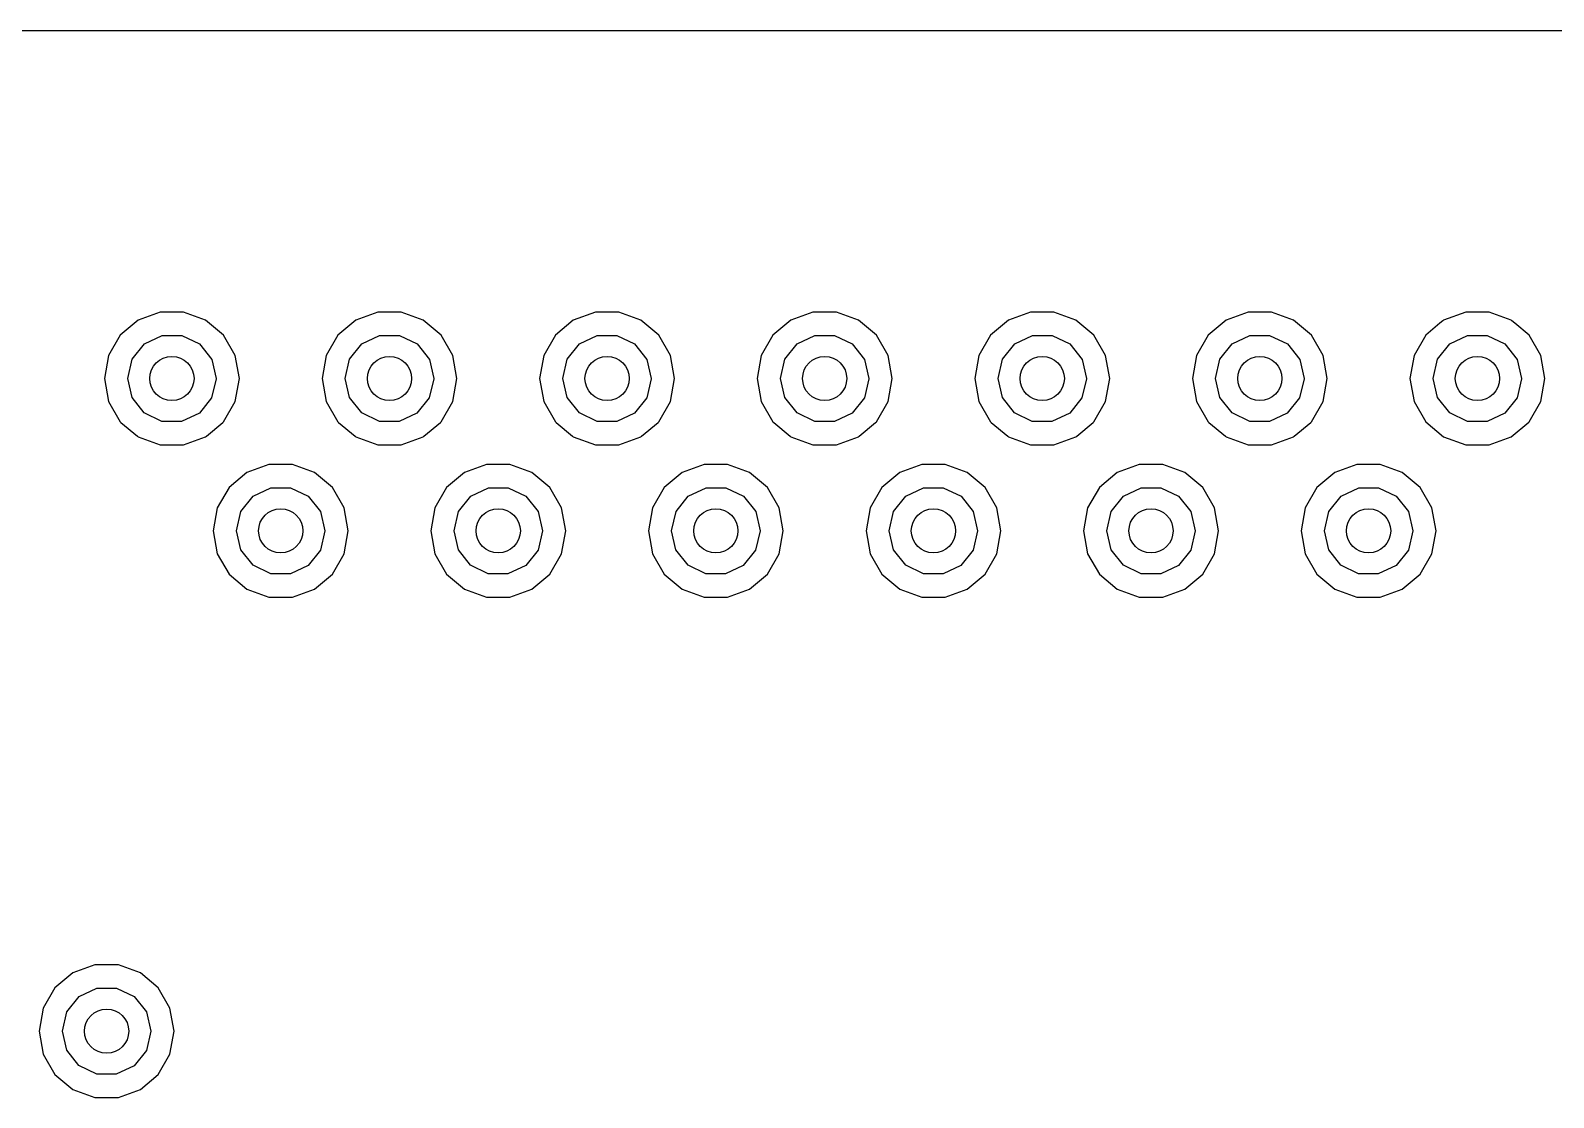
# Model space of a CAD drawing. Extents: x 2.01 to 4.77, y -4.11 to -1.35.
# Drawn here: x 3.3602 to 3.6358, y -1.8388 to -1.6457 of the extents above; entities that cross this region are included whole.
import ezdxf

# ---------------------------------------------------------------- set-up
doc = ezdxf.new("R2010")
doc.units = 0
doc.header["$MEASUREMENT"] = 0
doc.layers.add('BLACK', color=7, linetype='CONTINUOUS')

msp = doc.modelspace()

# ---------------------------------------------------------------- linework, layer by layer
at = {"layer": 'BLACK', "linetype": 'CONTINUOUS'}
for p, q in [((3.33682, -1.64567), (3.79421, -1.64567)), ((3.38371, -1.69664), (3.37972, -1.69809)), ((3.38795, -1.69664), (3.38371, -1.69664)), ((3.39193, -1.69809), (3.38795, -1.69664)), ((3.42308, -1.69664), (3.41909, -1.69809)), ((3.42732, -1.69664), (3.42308, -1.69664)), ((3.4313, -1.69809), (3.42732, -1.69664)), ((3.46245, -1.69664), (3.45846, -1.69809)), ((3.46669, -1.69664), (3.46245, -1.69664)), ((3.47067, -1.69809), (3.46669, -1.69664)), ((3.50182, -1.69664), (3.49783, -1.69809)), ((3.50606, -1.69664), (3.50182, -1.69664)), ((3.51004, -1.69809), (3.50606, -1.69664)), ((3.54119, -1.69664), (3.5372, -1.69809)), ((3.54543, -1.69664), (3.54119, -1.69664)), ((3.54941, -1.69809), (3.54543, -1.69664)), ((3.58056, -1.69664), (3.57657, -1.69809)), ((3.5848, -1.69664), (3.58056, -1.69664)), ((3.58878, -1.69809), (3.5848, -1.69664)), ((3.61993, -1.69664), (3.61594, -1.69809)), ((3.62417, -1.69664), (3.61993, -1.69664)), ((3.62815, -1.69809), (3.62417, -1.69664)), ((3.37972, -1.69809), (3.37648, -1.70082)), ((3.39518, -1.70082), (3.39193, -1.69809)), ((3.41909, -1.69809), (3.41585, -1.70082)), ((3.43455, -1.70082), (3.4313, -1.69809)), ((3.45846, -1.69809), (3.45522, -1.70082)), ((3.47392, -1.70082), (3.47067, -1.69809)), ((3.49783, -1.69809), (3.49459, -1.70082)), ((3.51329, -1.70082), (3.51004, -1.69809)), ((3.5372, -1.69809), (3.53396, -1.70082)), ((3.55266, -1.70082), (3.54941, -1.69809)), ((3.57657, -1.69809), (3.57333, -1.70082)), ((3.59203, -1.70082), (3.58878, -1.69809)), ((3.61527, -1.69866), (3.6127, -1.70082)), ((3.61581, -1.6982), (3.61527, -1.69866)), ((3.61594, -1.69809), (3.61581, -1.6982)), ((3.62828, -1.6982), (3.62815, -1.69809)), ((3.62883, -1.69866), (3.62828, -1.6982)), ((3.6314, -1.70082), (3.62883, -1.69866)), ((3.37648, -1.70082), (3.37436, -1.70449)), ((3.37862, -1.70518), (3.38085, -1.7024)), ((3.38085, -1.7024), (3.38405, -1.70086)), ((3.38405, -1.70086), (3.38761, -1.70086)), ((3.38761, -1.70086), (3.39082, -1.70241)), ((3.39082, -1.70241), (3.39304, -1.70519)), ((3.3973, -1.70449), (3.39518, -1.70082)), ((3.41585, -1.70082), (3.41373, -1.70449)), ((3.41799, -1.70518), (3.42022, -1.7024)), ((3.42022, -1.7024), (3.42342, -1.70086)), ((3.42342, -1.70086), (3.42698, -1.70086)), ((3.42698, -1.70086), (3.43019, -1.70241)), ((3.43019, -1.70241), (3.43241, -1.70519)), ((3.43667, -1.70449), (3.43455, -1.70082)), ((3.45522, -1.70082), (3.4531, -1.70449)), ((3.45736, -1.70518), (3.45959, -1.7024)), ((3.45959, -1.7024), (3.46279, -1.70086)), ((3.46279, -1.70086), (3.46635, -1.70086)), ((3.46635, -1.70086), (3.46956, -1.70241)), ((3.46956, -1.70241), (3.47178, -1.70519)), ((3.47604, -1.70449), (3.47392, -1.70082)), ((3.49459, -1.70082), (3.49247, -1.70449)), ((3.49673, -1.70518), (3.49896, -1.7024)), ((3.49896, -1.7024), (3.50216, -1.70086)), ((3.50216, -1.70086), (3.50572, -1.70086)), ((3.50572, -1.70086), (3.50893, -1.70241)), ((3.50893, -1.70241), (3.51115, -1.70519)), ((3.51541, -1.70449), (3.51329, -1.70082)), ((3.53396, -1.70082), (3.53184, -1.70449)), ((3.5361, -1.70518), (3.53833, -1.7024)), ((3.53833, -1.7024), (3.54153, -1.70086)), ((3.54153, -1.70086), (3.54509, -1.70086)), ((3.54509, -1.70086), (3.5483, -1.70241)), ((3.5483, -1.70241), (3.55052, -1.70519)), ((3.55478, -1.70449), (3.55266, -1.70082)), ((3.57333, -1.70082), (3.57121, -1.70449)), ((3.57547, -1.70518), (3.5777, -1.7024)), ((3.5777, -1.7024), (3.5809, -1.70086)), ((3.5809, -1.70086), (3.58446, -1.70086)), ((3.58446, -1.70086), (3.58767, -1.70241)), ((3.58767, -1.70241), (3.58989, -1.70519)), ((3.59415, -1.70449), (3.59203, -1.70082)), ((3.6127, -1.70082), (3.61058, -1.70449)), ((3.61484, -1.70518), (3.61707, -1.7024)), ((3.61707, -1.7024), (3.62027, -1.70086)), ((3.62027, -1.70086), (3.62383, -1.70086)), ((3.62383, -1.70086), (3.62704, -1.70241)), ((3.62704, -1.70241), (3.62926, -1.70519)), ((3.63352, -1.70449), (3.6314, -1.70082)), ((3.37436, -1.70449), (3.37362, -1.70866)), ((3.37783, -1.70865), (3.37862, -1.70518)), ((3.39304, -1.70519), (3.39383, -1.70866)), ((3.39803, -1.70866), (3.3973, -1.70449)), ((3.41373, -1.70449), (3.41299, -1.70866)), ((3.4172, -1.70865), (3.41799, -1.70518)), ((3.43241, -1.70519), (3.4332, -1.70866)), ((3.4374, -1.70866), (3.43667, -1.70449)), ((3.4531, -1.70449), (3.45236, -1.70866)), ((3.45657, -1.70865), (3.45736, -1.70518)), ((3.47178, -1.70519), (3.47257, -1.70866)), ((3.47677, -1.70866), (3.47604, -1.70449)), ((3.49247, -1.70449), (3.49173, -1.70866)), ((3.49594, -1.70865), (3.49673, -1.70518)), ((3.51115, -1.70519), (3.51194, -1.70866)), ((3.51614, -1.70866), (3.51541, -1.70449)), ((3.53184, -1.70449), (3.5311, -1.70866)), ((3.53531, -1.70865), (3.5361, -1.70518)), ((3.55052, -1.70519), (3.55131, -1.70866)), ((3.55551, -1.70866), (3.55478, -1.70449)), ((3.57121, -1.70449), (3.57047, -1.70866)), ((3.57468, -1.70865), (3.57547, -1.70518)), ((3.58989, -1.70519), (3.59068, -1.70866)), ((3.59488, -1.70866), (3.59415, -1.70449)), ((3.61058, -1.70449), (3.60984, -1.70866)), ((3.61405, -1.70865), (3.61484, -1.70518)), ((3.62926, -1.70519), (3.63005, -1.70866)), ((3.63425, -1.70866), (3.63352, -1.70449)), ((3.37861, -1.71212), (3.37783, -1.70865)), ((3.41798, -1.71212), (3.4172, -1.70865)), ((3.45735, -1.71212), (3.45657, -1.70865)), ((3.49672, -1.71212), (3.49594, -1.70865)), ((3.53609, -1.71212), (3.53531, -1.70865)), ((3.57546, -1.71212), (3.57468, -1.70865)), ((3.61483, -1.71212), (3.61405, -1.70865)), ((3.37362, -1.70866), (3.37436, -1.71284)), ((3.39383, -1.70869), (3.39302, -1.71216)), ((3.39383, -1.70866), (3.39383, -1.70869)), ((3.3973, -1.71284), (3.39803, -1.70866)), ((3.41299, -1.70866), (3.41373, -1.71284)), ((3.4332, -1.70869), (3.43239, -1.71216)), ((3.4332, -1.70866), (3.4332, -1.70869)), ((3.43667, -1.71284), (3.4374, -1.70866)), ((3.45236, -1.70866), (3.4531, -1.71284)), ((3.47257, -1.70869), (3.47176, -1.71216)), ((3.47257, -1.70866), (3.47257, -1.70869)), ((3.47604, -1.71284), (3.47677, -1.70866)), ((3.49173, -1.70866), (3.49247, -1.71284)), ((3.51194, -1.70869), (3.51113, -1.71216)), ((3.51194, -1.70866), (3.51194, -1.70869)), ((3.51541, -1.71284), (3.51614, -1.70866)), ((3.5311, -1.70866), (3.53184, -1.71284)), ((3.55131, -1.70869), (3.5505, -1.71216)), ((3.55131, -1.70866), (3.55131, -1.70869)), ((3.55478, -1.71284), (3.55551, -1.70866)), ((3.57047, -1.70866), (3.57121, -1.71284)), ((3.59068, -1.70869), (3.58987, -1.71216)), ((3.59068, -1.70866), (3.59068, -1.70869)), ((3.59415, -1.71284), (3.59488, -1.70866)), ((3.59488, -1.70866), (3.59488, -1.70866)), ((3.60984, -1.70866), (3.61058, -1.71284)), ((3.63005, -1.70869), (3.62924, -1.71216)), ((3.63005, -1.70866), (3.63005, -1.70869)), ((3.63352, -1.71284), (3.63425, -1.70866)), ((3.37436, -1.71284), (3.37648, -1.71651)), ((3.38082, -1.7149), (3.37861, -1.71212)), ((3.39302, -1.71216), (3.3908, -1.71493)), ((3.39518, -1.71651), (3.3973, -1.71284)), ((3.41373, -1.71284), (3.41585, -1.71651)), ((3.42019, -1.7149), (3.41798, -1.71212)), ((3.43239, -1.71216), (3.43017, -1.71493)), ((3.43455, -1.71651), (3.43667, -1.71284)), ((3.4531, -1.71284), (3.45522, -1.71651)), ((3.45957, -1.7149), (3.45735, -1.71212)), ((3.47176, -1.71216), (3.46954, -1.71493)), ((3.47392, -1.71651), (3.47604, -1.71284)), ((3.49247, -1.71284), (3.49459, -1.71651)), ((3.49894, -1.7149), (3.49672, -1.71212)), ((3.51113, -1.71216), (3.50891, -1.71493)), ((3.51329, -1.71651), (3.51541, -1.71284)), ((3.53184, -1.71284), (3.53396, -1.71651)), ((3.53831, -1.7149), (3.53609, -1.71212)), ((3.5505, -1.71216), (3.54828, -1.71493)), ((3.55266, -1.71651), (3.55478, -1.71284)), ((3.57121, -1.71284), (3.57333, -1.71651)), ((3.57768, -1.7149), (3.57546, -1.71212)), ((3.58987, -1.71216), (3.58765, -1.71493)), ((3.59203, -1.71651), (3.59415, -1.71284)), ((3.61058, -1.71284), (3.6127, -1.71651)), ((3.61705, -1.7149), (3.61483, -1.71212)), ((3.62924, -1.71216), (3.62702, -1.71493)), ((3.6314, -1.71651), (3.63352, -1.71284)), ((3.37648, -1.71651), (3.37661, -1.71662)), ((3.37661, -1.71662), (3.37959, -1.71912)), ((3.38403, -1.71646), (3.38082, -1.7149)), ((3.38759, -1.71647), (3.38403, -1.71646)), ((3.3908, -1.71493), (3.38759, -1.71647)), ((3.39206, -1.71912), (3.39505, -1.71662)), ((3.39505, -1.71662), (3.39518, -1.71651)), ((3.41585, -1.71651), (3.41598, -1.71662)), ((3.41598, -1.71662), (3.41896, -1.71912)), ((3.4234, -1.71646), (3.42019, -1.7149)), ((3.42696, -1.71647), (3.4234, -1.71646)), ((3.43017, -1.71493), (3.42696, -1.71647)), ((3.43143, -1.71912), (3.43442, -1.71662)), ((3.43442, -1.71662), (3.43455, -1.71651)), ((3.45522, -1.71651), (3.45535, -1.71662)), ((3.45535, -1.71662), (3.45833, -1.71912)), ((3.46277, -1.71646), (3.45957, -1.7149)), ((3.46633, -1.71647), (3.46277, -1.71646)), ((3.46954, -1.71493), (3.46633, -1.71647)), ((3.4708, -1.71912), (3.47379, -1.71662)), ((3.47379, -1.71662), (3.47392, -1.71651)), ((3.49459, -1.71651), (3.49472, -1.71662)), ((3.49472, -1.71662), (3.4977, -1.71912)), ((3.50214, -1.71646), (3.49894, -1.7149)), ((3.5057, -1.71647), (3.50214, -1.71646)), ((3.50891, -1.71493), (3.5057, -1.71647)), ((3.51017, -1.71912), (3.51316, -1.71662)), ((3.51316, -1.71662), (3.51329, -1.71651)), ((3.53396, -1.71651), (3.53409, -1.71662)), ((3.53409, -1.71662), (3.53707, -1.71912)), ((3.54151, -1.71646), (3.53831, -1.7149)), ((3.54507, -1.71647), (3.54151, -1.71646)), ((3.54828, -1.71493), (3.54507, -1.71647)), ((3.54954, -1.71912), (3.55253, -1.71662)), ((3.55253, -1.71662), (3.55266, -1.71651)), ((3.57333, -1.71651), (3.57346, -1.71662)), ((3.57346, -1.71662), (3.57644, -1.71912)), ((3.58088, -1.71646), (3.57768, -1.7149)), ((3.58444, -1.71647), (3.58088, -1.71646)), ((3.58765, -1.71493), (3.58444, -1.71647)), ((3.58891, -1.71912), (3.5919, -1.71662)), ((3.5919, -1.71662), (3.59203, -1.71651)), ((3.6127, -1.71651), (3.61594, -1.71923)), ((3.62025, -1.71646), (3.61705, -1.7149)), ((3.62381, -1.71647), (3.62025, -1.71646)), ((3.62702, -1.71493), (3.62381, -1.71647)), ((3.62815, -1.71923), (3.63136, -1.71654)), ((3.63136, -1.71654), (3.6314, -1.71651)), ((3.37959, -1.71912), (3.37972, -1.71923)), ((3.37972, -1.71923), (3.38371, -1.72068)), ((3.38795, -1.72068), (3.39193, -1.71923)), ((3.39193, -1.71923), (3.39206, -1.71912)), ((3.41896, -1.71912), (3.41909, -1.71923)), ((3.41909, -1.71923), (3.42308, -1.72068)), ((3.42732, -1.72068), (3.4313, -1.71923)), ((3.4313, -1.71923), (3.43143, -1.71912)), ((3.45833, -1.71912), (3.45846, -1.71923)), ((3.45846, -1.71923), (3.46245, -1.72068)), ((3.46669, -1.72068), (3.47067, -1.71923)), ((3.47067, -1.71923), (3.4708, -1.71912)), ((3.4977, -1.71912), (3.49783, -1.71923)), ((3.49783, -1.71923), (3.50182, -1.72068)), ((3.50606, -1.72068), (3.51004, -1.71923)), ((3.51004, -1.71923), (3.51017, -1.71912)), ((3.53707, -1.71912), (3.5372, -1.71923)), ((3.5372, -1.71923), (3.54119, -1.72068)), ((3.54543, -1.72068), (3.54941, -1.71923)), ((3.54941, -1.71923), (3.54954, -1.71912)), ((3.57644, -1.71912), (3.57657, -1.71923)), ((3.57657, -1.71923), (3.58056, -1.72068)), ((3.5848, -1.72068), (3.58878, -1.71923)), ((3.58878, -1.71923), (3.58891, -1.71912)), ((3.61594, -1.71923), (3.61993, -1.72068)), ((3.62417, -1.72068), (3.62815, -1.71923)), ((3.38371, -1.72068), (3.38795, -1.72068)), ((3.42308, -1.72068), (3.42732, -1.72068)), ((3.46245, -1.72068), (3.46669, -1.72068)), ((3.50182, -1.72068), (3.50606, -1.72068)), ((3.54119, -1.72068), (3.54543, -1.72068)), ((3.58056, -1.72068), (3.5848, -1.72068)), ((3.61993, -1.72068), (3.62417, -1.72068)), ((3.40339, -1.7242), (3.39941, -1.72565)), ((3.40763, -1.7242), (3.40339, -1.7242)), ((3.41161, -1.72565), (3.40763, -1.7242)), ((3.44276, -1.7242), (3.43878, -1.72565)), ((3.447, -1.7242), (3.44276, -1.7242)), ((3.45098, -1.72565), (3.447, -1.7242)), ((3.48213, -1.7242), (3.47815, -1.72565)), ((3.48637, -1.7242), (3.48213, -1.7242)), ((3.49035, -1.72565), (3.48637, -1.7242)), ((3.5215, -1.7242), (3.51752, -1.72565)), ((3.52574, -1.7242), (3.5215, -1.7242)), ((3.52972, -1.72565), (3.52574, -1.7242)), ((3.56087, -1.7242), (3.55689, -1.72565)), ((3.56511, -1.7242), (3.56087, -1.7242)), ((3.56909, -1.72565), (3.56511, -1.7242)), ((3.60024, -1.7242), (3.59626, -1.72565)), ((3.60448, -1.7242), (3.60024, -1.7242)), ((3.60846, -1.72565), (3.60448, -1.7242)), ((3.39941, -1.72565), (3.39616, -1.72838)), ((3.41486, -1.72838), (3.41161, -1.72565)), ((3.43878, -1.72565), (3.43553, -1.72838)), ((3.45423, -1.72838), (3.45098, -1.72565)), ((3.47815, -1.72565), (3.4749, -1.72838)), ((3.4936, -1.72838), (3.49035, -1.72565)), ((3.51752, -1.72565), (3.51427, -1.72838)), ((3.53297, -1.72838), (3.52972, -1.72565)), ((3.55689, -1.72565), (3.55364, -1.72838)), ((3.57234, -1.72838), (3.56909, -1.72565)), ((3.59626, -1.72565), (3.59301, -1.72838)), ((3.61171, -1.72838), (3.60846, -1.72565)), ((3.39616, -1.72838), (3.39404, -1.73205)), ((3.39831, -1.73274), (3.40053, -1.72996)), ((3.40053, -1.72996), (3.40374, -1.72842)), ((3.40374, -1.72842), (3.4073, -1.72842)), ((3.4073, -1.72842), (3.4105, -1.72997)), ((3.4105, -1.72997), (3.41272, -1.73275)), ((3.41698, -1.73205), (3.41486, -1.72838)), ((3.43553, -1.72838), (3.43341, -1.73205)), ((3.43768, -1.73274), (3.4399, -1.72996)), ((3.4399, -1.72996), (3.44311, -1.72842)), ((3.44311, -1.72842), (3.44667, -1.72842)), ((3.44667, -1.72842), (3.44987, -1.72997)), ((3.44987, -1.72997), (3.45209, -1.73275)), ((3.45635, -1.73205), (3.45423, -1.72838)), ((3.4749, -1.72838), (3.47278, -1.73205)), ((3.47705, -1.73274), (3.47927, -1.72996)), ((3.47927, -1.72996), (3.48248, -1.72842)), ((3.48248, -1.72842), (3.48604, -1.72842)), ((3.48604, -1.72842), (3.48924, -1.72997)), ((3.48924, -1.72997), (3.49146, -1.73275)), ((3.49572, -1.73205), (3.4936, -1.72838)), ((3.51427, -1.72838), (3.51215, -1.73205)), ((3.51642, -1.73274), (3.51864, -1.72996)), ((3.51864, -1.72996), (3.52185, -1.72842)), ((3.52185, -1.72842), (3.52541, -1.72842)), ((3.52541, -1.72842), (3.52861, -1.72997)), ((3.52861, -1.72997), (3.53083, -1.73275)), ((3.53509, -1.73205), (3.53297, -1.72838)), ((3.55364, -1.72838), (3.55152, -1.73205)), ((3.55579, -1.73274), (3.55801, -1.72996)), ((3.55801, -1.72996), (3.56122, -1.72842)), ((3.56122, -1.72842), (3.56478, -1.72842)), ((3.56478, -1.72842), (3.56798, -1.72997)), ((3.56798, -1.72997), (3.5702, -1.73275)), ((3.57446, -1.73205), (3.57234, -1.72838)), ((3.59301, -1.72838), (3.59089, -1.73205)), ((3.59516, -1.73274), (3.59738, -1.72996)), ((3.59738, -1.72996), (3.60059, -1.72842)), ((3.60059, -1.72842), (3.60415, -1.72842)), ((3.60415, -1.72842), (3.60735, -1.72997)), ((3.60735, -1.72997), (3.60957, -1.73275)), ((3.61383, -1.73205), (3.61171, -1.72838)), ((3.39404, -1.73205), (3.39331, -1.73622)), ((3.39751, -1.73621), (3.39831, -1.73274)), ((3.41272, -1.73275), (3.41351, -1.73622)), ((3.41772, -1.73622), (3.41698, -1.73205)), ((3.43341, -1.73205), (3.43268, -1.73622)), ((3.43688, -1.73621), (3.43768, -1.73274)), ((3.45209, -1.73275), (3.45288, -1.73622)), ((3.45709, -1.73622), (3.45635, -1.73205)), ((3.47278, -1.73205), (3.47205, -1.73622)), ((3.47625, -1.73621), (3.47705, -1.73274)), ((3.49146, -1.73275), (3.49225, -1.73622)), ((3.49646, -1.73622), (3.49572, -1.73205)), ((3.51215, -1.73205), (3.51142, -1.73622)), ((3.51562, -1.73621), (3.51642, -1.73274)), ((3.53083, -1.73275), (3.53162, -1.73622)), ((3.53583, -1.73622), (3.53509, -1.73205)), ((3.55152, -1.73205), (3.55079, -1.73622)), ((3.55499, -1.73621), (3.55579, -1.73274)), ((3.5702, -1.73275), (3.57099, -1.73622)), ((3.5752, -1.73622), (3.57446, -1.73205)), ((3.59089, -1.73205), (3.59016, -1.73622)), ((3.59436, -1.73621), (3.59516, -1.73274)), ((3.60957, -1.73275), (3.61036, -1.73622)), ((3.61457, -1.73622), (3.61383, -1.73205)), ((3.3983, -1.73968), (3.39751, -1.73621)), ((3.43767, -1.73968), (3.43688, -1.73621)), ((3.47704, -1.73968), (3.47625, -1.73621)), ((3.51641, -1.73968), (3.51562, -1.73621)), ((3.55578, -1.73968), (3.55499, -1.73621)), ((3.59515, -1.73968), (3.59436, -1.73621)), ((3.39331, -1.73622), (3.39404, -1.74039)), ((3.41351, -1.73625), (3.41271, -1.73971)), ((3.41351, -1.73622), (3.41351, -1.73625)), ((3.41698, -1.74039), (3.41772, -1.73622)), ((3.43268, -1.73622), (3.43341, -1.74039)), ((3.45288, -1.73625), (3.45208, -1.73971)), ((3.45288, -1.73622), (3.45288, -1.73625)), ((3.45635, -1.74039), (3.45709, -1.73622)), ((3.47205, -1.73622), (3.47278, -1.74039)), ((3.49225, -1.73625), (3.49145, -1.73971)), ((3.49225, -1.73622), (3.49225, -1.73625)), ((3.49572, -1.74039), (3.49646, -1.73622)), ((3.51142, -1.73622), (3.51215, -1.74039)), ((3.53162, -1.73625), (3.53082, -1.73971)), ((3.53162, -1.73622), (3.53162, -1.73625)), ((3.53509, -1.74039), (3.53583, -1.73622)), ((3.55079, -1.73622), (3.55152, -1.74039)), ((3.57099, -1.73625), (3.57019, -1.73971)), ((3.57099, -1.73622), (3.57099, -1.73625)), ((3.57446, -1.74039), (3.5752, -1.73622)), ((3.59016, -1.73622), (3.59089, -1.74039)), ((3.61036, -1.73625), (3.60956, -1.73971)), ((3.61036, -1.73622), (3.61036, -1.73625)), ((3.61383, -1.74039), (3.61457, -1.73622)), ((3.39404, -1.74039), (3.39616, -1.74407)), ((3.40051, -1.74246), (3.3983, -1.73968)), ((3.41271, -1.73971), (3.41048, -1.74249)), ((3.41486, -1.74407), (3.41698, -1.74039)), ((3.43341, -1.74039), (3.43553, -1.74407)), ((3.43988, -1.74246), (3.43767, -1.73968)), ((3.45208, -1.73971), (3.44985, -1.74249)), ((3.45423, -1.74407), (3.45635, -1.74039)), ((3.47278, -1.74039), (3.4749, -1.74407)), ((3.47925, -1.74246), (3.47704, -1.73968)), ((3.49145, -1.73971), (3.48922, -1.74249)), ((3.4936, -1.74407), (3.49572, -1.74039)), ((3.51215, -1.74039), (3.51427, -1.74407)), ((3.51862, -1.74246), (3.51641, -1.73968)), ((3.53082, -1.73971), (3.52859, -1.74249)), ((3.53297, -1.74407), (3.53509, -1.74039)), ((3.55152, -1.74039), (3.55364, -1.74407)), ((3.55799, -1.74246), (3.55578, -1.73968)), ((3.57019, -1.73971), (3.56796, -1.74249)), ((3.57234, -1.74407), (3.57446, -1.74039)), ((3.59089, -1.74039), (3.59301, -1.74407)), ((3.59736, -1.74246), (3.59515, -1.73968)), ((3.60956, -1.73971), (3.60733, -1.74249)), ((3.61171, -1.74407), (3.61383, -1.74039)), ((3.39616, -1.74407), (3.39941, -1.74679)), ((3.40371, -1.74402), (3.40051, -1.74246)), ((3.40727, -1.74402), (3.40371, -1.74402)), ((3.41048, -1.74249), (3.40727, -1.74402)), ((3.41161, -1.74679), (3.41486, -1.74407)), ((3.43553, -1.74407), (3.43878, -1.74679)), ((3.44308, -1.74402), (3.43988, -1.74246)), ((3.44664, -1.74402), (3.44308, -1.74402)), ((3.44985, -1.74249), (3.44664, -1.74402)), ((3.45098, -1.74679), (3.45423, -1.74407)), ((3.4749, -1.74407), (3.47815, -1.74679)), ((3.48245, -1.74402), (3.47925, -1.74246)), ((3.48601, -1.74402), (3.48245, -1.74402)), ((3.48922, -1.74249), (3.48601, -1.74402)), ((3.49035, -1.74679), (3.4936, -1.74407)), ((3.51427, -1.74407), (3.51752, -1.74679)), ((3.52182, -1.74402), (3.51862, -1.74246)), ((3.52538, -1.74402), (3.52182, -1.74402)), ((3.52859, -1.74249), (3.52538, -1.74402)), ((3.52972, -1.74679), (3.53297, -1.74407)), ((3.55364, -1.74407), (3.55689, -1.74679)), ((3.56119, -1.74402), (3.55799, -1.74246)), ((3.56475, -1.74402), (3.56119, -1.74402)), ((3.56796, -1.74249), (3.56475, -1.74402)), ((3.56909, -1.74679), (3.57234, -1.74407)), ((3.59301, -1.74407), (3.59626, -1.74679)), ((3.60056, -1.74402), (3.59736, -1.74246)), ((3.60412, -1.74402), (3.60056, -1.74402)), ((3.60733, -1.74249), (3.60412, -1.74402)), ((3.60846, -1.74679), (3.61171, -1.74407)), ((3.39941, -1.74679), (3.40339, -1.74824)), ((3.40763, -1.74824), (3.41161, -1.74679)), ((3.43878, -1.74679), (3.44276, -1.74824)), ((3.447, -1.74824), (3.45098, -1.74679)), ((3.47815, -1.74679), (3.48213, -1.74824)), ((3.48637, -1.74824), (3.49035, -1.74679)), ((3.51752, -1.74679), (3.5215, -1.74824)), ((3.52574, -1.74824), (3.52972, -1.74679)), ((3.55689, -1.74679), (3.56087, -1.74824)), ((3.56511, -1.74824), (3.56909, -1.74679)), ((3.59626, -1.74679), (3.60024, -1.74824)), ((3.60448, -1.74824), (3.60846, -1.74679)), ((3.40339, -1.74824), (3.40763, -1.74824)), ((3.44276, -1.74824), (3.447, -1.74824)), ((3.48213, -1.74824), (3.48637, -1.74824)), ((3.5215, -1.74824), (3.52574, -1.74824)), ((3.56087, -1.74824), (3.56511, -1.74824)), ((3.60024, -1.74824), (3.60448, -1.74824)), ((3.3719, -1.81475), (3.36791, -1.8162)), ((3.37614, -1.81475), (3.3719, -1.81475)), ((3.38012, -1.8162), (3.37614, -1.81475)), ((3.36791, -1.8162), (3.36467, -1.81893)), ((3.38337, -1.81893), (3.38012, -1.8162)), ((3.36467, -1.81893), (3.36255, -1.8226)), ((3.36681, -1.82329), (3.36904, -1.82051)), ((3.36904, -1.82051), (3.37224, -1.81897)), ((3.37224, -1.81897), (3.3758, -1.81897)), ((3.3758, -1.81897), (3.37901, -1.82052)), ((3.37901, -1.82052), (3.38122, -1.8233)), ((3.38548, -1.8226), (3.38337, -1.81893)), ((3.36255, -1.8226), (3.36181, -1.82677)), ((3.36602, -1.82676), (3.36681, -1.82329)), ((3.38122, -1.8233), (3.38202, -1.82677)), ((3.38622, -1.82677), (3.38548, -1.8226)), ((3.36181, -1.82677), (3.36255, -1.83095)), ((3.3668, -1.83023), (3.36602, -1.82676)), ((3.38202, -1.8268), (3.38121, -1.83027)), ((3.38202, -1.82677), (3.38202, -1.8268)), ((3.38548, -1.83095), (3.38622, -1.82677)), ((3.36255, -1.83095), (3.36467, -1.83462)), ((3.36901, -1.83302), (3.3668, -1.83023)), ((3.38121, -1.83027), (3.37898, -1.83304)), ((3.38337, -1.83462), (3.38548, -1.83095)), ((3.36467, -1.83462), (3.36791, -1.83734)), ((3.37222, -1.83457), (3.36901, -1.83302)), ((3.37577, -1.83458), (3.37222, -1.83457)), ((3.37898, -1.83304), (3.37577, -1.83458)), ((3.38012, -1.83734), (3.38337, -1.83462)), ((3.36791, -1.83734), (3.3719, -1.83879)), ((3.37614, -1.83879), (3.38012, -1.83734)), ((3.3719, -1.83879), (3.37614, -1.83879))]:
    msp.add_line(p, q, dxfattribs=at)
at = {"layer": 'BLACK'}
for centre in [(3.38583, -1.70866), (3.4252, -1.70866), (3.46457, -1.70866), (3.50394, -1.70866), (3.54331, -1.70866), (3.58268, -1.70866), (3.62205, -1.70866), (3.40551, -1.73622), (3.44488, -1.73622), (3.48425, -1.73622), (3.52362, -1.73622), (3.56299, -1.73622), (3.60236, -1.73622), (3.37402, -1.82677)]:
    msp.add_circle(centre, 0.004, dxfattribs=at)

doc.saveas('drawing.dxf')
